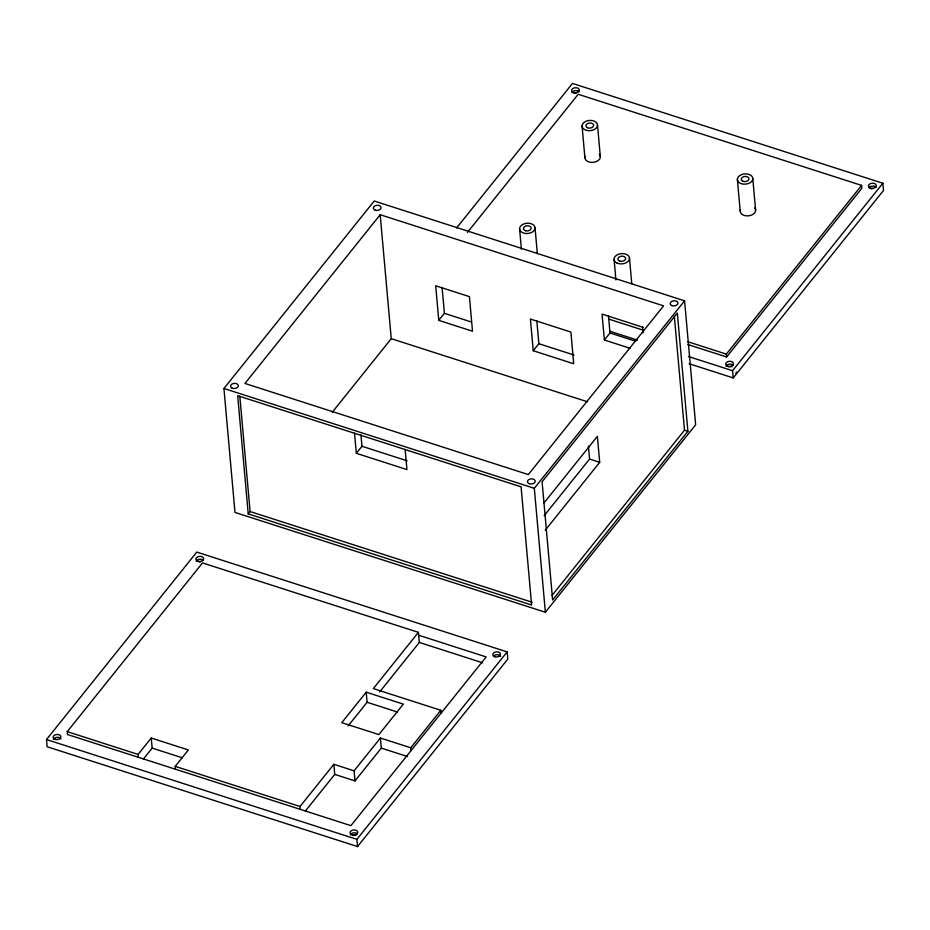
<?xml version="1.0" encoding="UTF-8"?>
<svg xmlns="http://www.w3.org/2000/svg" width="930" height="930" viewBox="0 0 930 930"><rect width="100%" height="100%" fill="white"/><g stroke="black" fill="none" stroke-linecap="round" stroke-linejoin="round"><path stroke-width="1.4" d="M223.932 388.484L374.209 201.019L684.585 300.832L695.652 424.778L545.375 612.242L234.988 512.43L223.932 388.484L534.308 488.297L545.375 612.242M380.184 214.725L244.939 383.451L528.333 474.579L663.578 305.865L380.184 214.725L391.251 338.683L332.254 412.281M46.5 739.548L196.776 552.083L507.164 651.895L507.803 659.103L357.527 846.567L47.139 746.755L46.5 739.548L356.888 839.36L357.527 846.567M456.595 227.978L572.473 83.433L882.861 183.245L883.5 190.452L733.224 377.917L689.084 363.723M418.674 635.237L486.158 656.929L350.901 825.642L67.506 734.514L67.251 731.631L202.507 562.917L418.419 632.354L419.325 642.444L379.649 691.932M467.453 232.407L578.193 94.267L861.587 185.395L861.843 188.279L726.597 356.992L687.886 344.542M248.229 513.883L237.685 395.703L521.079 486.832L531.623 605.023L248.229 513.883L250.112 511.547L239.812 396.238M438.774 320.362L435.682 285.777L469.418 296.624L472.51 331.208L438.774 320.362L444.401 313.329L442.087 287.393M405.131 449.399L406.933 469.58L356.329 453.305L361.956 446.272L360.933 434.74M138.361 757.299L138.105 754.416L151.253 738.013L188.36 749.952L175.212 766.355L175.468 769.226M143.383 759.031L152.148 748.104L151.253 738.013M533.239 350.738L530.402 319.037L570.892 332.057L573.717 363.758L533.239 350.738L538.865 343.705L536.808 320.652M630.005 348.262L604.372 340.02L609.999 332.987L608.464 315.689M366.211 692.187L341.787 722.657L378.894 734.584L403.318 704.126L366.211 692.187L367.106 702.278L348.111 725.97M418.419 632.354L373.337 688.595L440.808 710.288L441.064 713.171M534.308 488.297L684.585 300.832M300.297 809.379L300.041 806.496L333.847 764.309L354.098 770.819L354.993 780.909L334.753 774.399L333.847 764.309M543.806 503.188L597.374 436.356L599.699 462.303L545.213 530.263M305.389 811.03L334.753 774.399M544.178 515.673L589.574 459.048L588.411 446.075M354.098 770.819L380.393 738.013L410.758 747.778L411.014 750.661M354.993 780.909L381.288 748.104L380.393 738.013M410.758 747.778L440.808 710.288M726.597 356.992L726.342 354.109L861.587 185.395M551.978 595.502L684.503 430.183L674.343 316.328M356.888 839.36L507.164 651.895M733.224 377.917L732.573 370.71L882.861 183.245M687.886 431.264L552.629 599.99L542.085 481.798L677.331 313.084L687.886 431.264L684.503 430.183M643.397 327.441L602.047 314.073L604.372 340.02M687.63 341.67L726.342 354.109M609.092 319.211L643.653 330.324M609.801 331.231L637.399 340.101M688.433 356.516L732.573 370.71M609.999 332.987L635.643 341.229M444.401 313.329L471.394 322.013M538.865 343.705L573.961 354.993M391.251 338.683L587.551 401.807M589.574 459.048L599.699 462.303M361.956 446.272L407.096 460.792M250.112 511.547L532.123 602.233M419.325 642.444L482.658 662.811M367.106 702.278L397.343 712.008M381.288 748.104L407.514 756.543M152.148 748.104L182.385 757.822M67.251 731.631L138.105 754.416M175.212 766.355L300.041 806.496M752.812 178.758A7.742 5.138 -5.1 0 1 741.094 183.629A7.742 5.138 -5.1 0 1 741.373 174.701A7.742 5.138 -5.1 0 1 752.812 178.758L755.637 210.459M737.374 179.304L740.199 211.017M642.537 327.093L643.048 332.859M629.447 257.738L631.761 283.685M614.114 259.749L615.916 279.93M597.513 125.073A7.742 5.138 -5.1 0 1 586.051 130.247A7.742 5.138 -5.1 0 1 585.819 121.33A7.742 5.138 -5.1 0 1 597.513 125.073L600.338 156.786M582.075 126.027L584.9 157.74M535.029 227.722A7.742 5.138 -5.1 0 1 523.788 233.128A7.742 5.138 -5.1 0 1 523.125 224.246A7.742 5.138 -5.1 0 1 535.029 227.722L537.342 253.669M519.603 229.001L521.404 249.182M354.528 433.124L356.329 453.305M574.31 93.372A6.58 4.371 -5.1 0 1 576.007 93.128M571.973 92.733A3.871 2.569 -5.1 0 1 575.159 90.652A3.871 2.569 -5.1 0 1 579.041 91.686M871.085 188.883A6.58 4.371 -5.1 0 1 872.77 188.604M869.015 187.883A3.871 2.569 -5.1 0 1 872.526 186.07A3.871 2.569 -5.1 0 1 876.141 187.43M736.525 371.977A6.58 4.371 -5.1 0 1 735.839 373.058M728.69 366.885A6.58 4.371 -5.1 0 1 732.084 366.769M726.179 366.106A3.871 2.569 -5.1 0 1 729.562 364.176A3.871 2.569 -5.1 0 1 733.293 365.409M754.683 207.925A7.742 5.138 -5.1 0 1 748.766 215.818A7.742 5.138 -5.1 0 1 740.501 209.669M599.246 154.275A7.742 5.138 -5.1 0 1 593.77 162.297A7.742 5.138 -5.1 0 1 585.133 156.391M199.09 561.929A6.58 4.371 -5.1 0 1 200.799 561.755M352.737 835.593A6.58 4.371 -5.1 0 1 356.132 835.384M53.522 739.466A3.871 2.569 -5.1 0 1 57.207 737.339A3.871 2.569 -5.1 0 1 60.973 739.025M196.277 561.383A3.871 2.569 -5.1 0 1 199.462 559.302A3.871 2.569 -5.1 0 1 203.345 560.337M493.539 656.208A3.871 2.569 -5.1 0 1 497.352 654.72A3.871 2.569 -5.1 0 1 500.631 656.406M350.401 834.942A3.871 2.569 -5.1 0 1 353.586 832.862A3.871 2.569 -5.1 0 1 357.457 833.896M573.589 92.628A3.871 2.569 -5.1 0 0 579.32 90.059A3.871 2.569 -5.1 0 0 573.485 88.176A3.871 2.569 -5.1 0 0 573.589 92.628M870.062 187.953A3.871 2.569 -5.1 0 0 876.188 185.849A3.871 2.569 -5.1 0 0 870.806 183.477A3.871 2.569 -5.1 0 0 870.062 187.953M727.469 366.106A3.871 2.569 -5.1 0 0 733.445 363.804A3.871 2.569 -5.1 0 0 727.853 361.642A3.871 2.569 -5.1 0 0 727.469 366.106M742.907 181.257A3.871 2.569 -5.1 0 0 748.941 179.037A3.871 2.569 -5.1 0 0 743.419 176.793A3.871 2.569 -5.1 0 0 742.907 181.257M617.02 263.039A7.742 5.138 -5.1 0 0 629.424 259.086A7.742 5.138 -5.1 0 0 618.892 254.111A7.742 5.138 -5.1 0 0 617.02 263.039M619.729 261.028A3.871 2.569 -5.1 0 0 625.634 258.645A3.871 2.569 -5.1 0 0 619.973 256.564A3.871 2.569 -5.1 0 0 619.729 261.028M525.462 230.71A3.871 2.569 -5.1 0 0 531.181 228.117A3.871 2.569 -5.1 0 0 525.311 226.269A3.871 2.569 -5.1 0 0 525.462 230.71M587.528 127.747A3.871 2.569 -5.1 0 0 593.631 125.631A3.871 2.569 -5.1 0 0 588.213 123.283A3.871 2.569 -5.1 0 0 587.528 127.747M232.035 388.101A3.871 2.569 -5.1 0 0 238.254 386.148A3.871 2.569 -5.1 0 0 233.012 383.637A3.871 2.569 -5.1 0 0 232.035 388.101M528.868 483.542A3.871 2.569 -5.1 0 0 535.134 481.67A3.871 2.569 -5.1 0 0 529.961 479.09A3.871 2.569 -5.1 0 0 528.868 483.542M672.076 305.645A3.871 2.569 -5.1 0 0 677.947 303.215A3.871 2.569 -5.1 0 0 672.227 301.18A3.871 2.569 -5.1 0 0 672.076 305.645M375.418 210.25A3.871 2.569 -5.1 0 0 381.056 207.564A3.871 2.569 -5.1 0 0 375.127 205.809A3.871 2.569 -5.1 0 0 375.418 210.25M55.126 739.373A3.871 2.569 -5.1 0 0 60.869 736.804A3.871 2.569 -5.1 0 0 55.021 734.921A3.871 2.569 -5.1 0 0 55.126 739.373M197.892 561.29A3.871 2.569 -5.1 0 0 203.635 558.709A3.871 2.569 -5.1 0 0 197.788 556.826A3.871 2.569 -5.1 0 0 197.892 561.29M494.783 656.754A3.871 2.569 -5.1 0 0 500.514 654.185A3.871 2.569 -5.1 0 0 494.679 652.302A3.871 2.569 -5.1 0 0 494.783 656.754M352.017 834.849A3.871 2.569 -5.1 0 0 357.748 832.269A3.871 2.569 -5.1 0 0 351.912 830.397A3.871 2.569 -5.1 0 0 352.017 834.849"/></g></svg>
